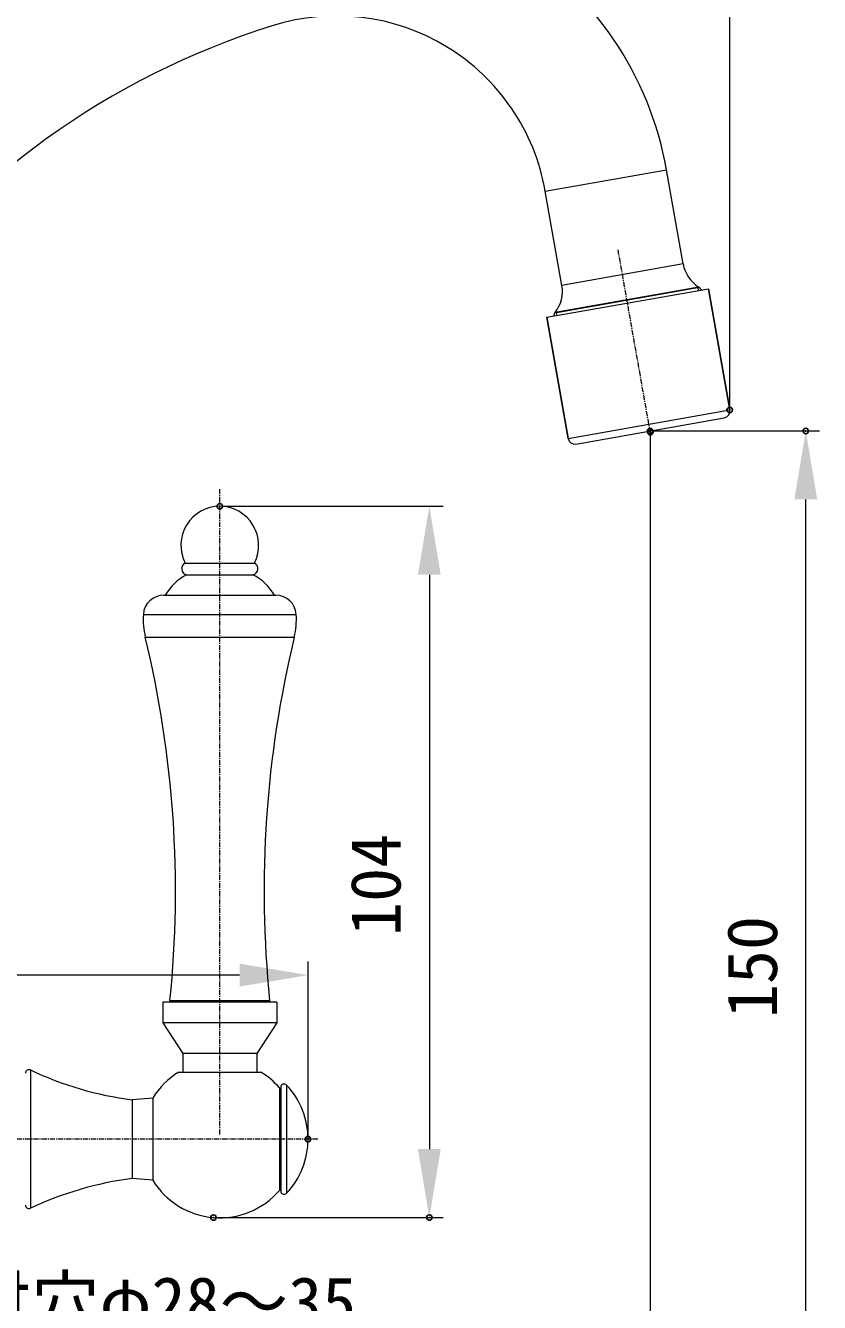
# Model space of a CAD drawing. Units: millimetres, scale not verified. Extents: x -354 to 354, y -245 to 245.
# Drawn here: x -96.6 to 19.4, y -36.9 to 149.8 of the extents above; entities that cross this region are included whole.
import ezdxf
from ezdxf.enums import TextEntityAlignment as Align

# ---------------------------------------------------------------- set-up
doc = ezdxf.new("R2010")
doc.units = ezdxf.units.MM
doc.header["$LTSCALE"] = 2
doc.header["$PDMODE"] = 32
doc.header["$PDSIZE"] = 0.8
doc.linetypes.add('USER3', pattern=[0.6, 0.375, -0.075, 0.075, -0.075])
doc.layers.add('0-0_0', color=7, linetype='Continuous', lineweight=18)
doc.layers.add('1-4_02___PRT_ALL_AXES', color=7, linetype='Continuous', lineweight=18)
doc.layers.add('0-7_DEFPOINTS', color=7, linetype='Continuous')
doc.styles.add('ＭＳ ゴシック', font='')
doc.styles.get('ＭＳ ゴシック').set_extended_font_data('MS Gothic')

# ---------------------------------------------------------------- blocks, each defined once
blk = doc.blocks.new('D52')
at = {"layer": '0-0_0', "color": 3}
blk.add_line((1122.939, 357.97), (1122.939, 449.988), dxfattribs=at)
at = {"layer": '0-7_DEFPOINTS'}
blk.add_point((1122.939, 357.67), dxfattribs=at)
blk = doc.blocks.new('D55')
at = {"layer": '0-0_0', "color": 3}
for p, q in [((1111.33, 354.105), (1111.33, 183.375)), ((965.805, 248.978), (965.805, 183.375)), ((1101.33, 185.375), (975.805, 185.375))]:
    blk.add_line(p, q, dxfattribs=at)
for points in [[(975.805, 187.041), (975.805, 183.708), (965.805, 185.375)], [(1101.33, 187.041), (1101.33, 183.708), (1111.33, 185.375)]]:
    blk.add_solid(points, dxfattribs=at)
at = {"layer": '0-7_DEFPOINTS'}
for p in [(1111.33, 354.405), (965.805, 249.278), (965.805, 185.375)]:
    blk.add_point(p, dxfattribs=at)
at = {"layer": '0-0_0', "style": 'ＭＳ ゴシック'}
blk.add_text('146', height=7.331, dxfattribs=at).set_placement((1026.9, 187.375), align=Align.BOTTOM_LEFT)
blk = doc.blocks.new('D58')
at = {"layer": '0-0_0', "color": 3}
for p, q in [((1048.694, 343.592), (1081.025, 343.592)), ((1079.025, 333.592), (1079.025, 249.622)), ((1047.766, 239.622), (1081.025, 239.622))]:
    blk.add_line(p, q, dxfattribs=at)
for points in [[(1077.358, 333.592), (1080.691, 333.592), (1079.025, 343.592)], [(1077.358, 249.622), (1080.691, 249.622), (1079.025, 239.622)]]:
    blk.add_solid(points, dxfattribs=at)
at = {"layer": '0-7_DEFPOINTS'}
for p in [(1048.394, 343.592), (1047.466, 239.622), (1079.025, 239.622)]:
    blk.add_point(p, dxfattribs=at)
at = {"layer": '0-0_0', "style": 'ＭＳ ゴシック'}
blk.add_text('104', height=7.331, rotation=90, dxfattribs=at).set_placement((1077.025, 280.773), align=Align.BOTTOM_LEFT)
blk = doc.blocks.new('D85')
at = {"layer": '0-0_0', "color": 3}
for p, q in [((1111.595, 354.602), (1136.056, 354.602)), ((1134.056, 214.578), (1134.056, 344.602)), ((989.019, 204.578), (1136.056, 204.578))]:
    blk.add_line(p, q, dxfattribs=at)
for points in [[(1132.389, 344.602), (1135.723, 344.602), (1134.056, 354.602)], [(1132.389, 214.578), (1135.723, 214.578), (1134.056, 204.578)]]:
    blk.add_solid(points, dxfattribs=at)
at = {"layer": '0-7_DEFPOINTS'}
for p in [(1111.295, 354.602), (1134.056, 354.602), (988.719, 204.578)]:
    blk.add_point(p, dxfattribs=at)
at = {"layer": '0-0_0', "style": 'ＭＳ ゴシック'}
blk.add_text('150', height=7.331, rotation=90, dxfattribs=at).set_placement((1132.056, 268.757), align=Align.BOTTOM_LEFT)
blk = doc.blocks.new('D86')
at = {"layer": '0-0_0', "color": 3}
for p, q in [((942.996, 205.796), (942.996, 277.058)), ((1061.294, 251.382), (1061.294, 277.058)), ((1051.294, 275.058), (952.996, 275.058))]:
    blk.add_line(p, q, dxfattribs=at)
for points in [[(952.996, 276.725), (952.996, 273.392), (942.996, 275.058)], [(1051.294, 276.725), (1051.294, 273.392), (1061.294, 275.058)]]:
    blk.add_solid(points, dxfattribs=at)
at = {"layer": '0-7_DEFPOINTS'}
for p in [(942.996, 275.058), (1061.294, 251.082), (942.996, 205.496)]:
    blk.add_point(p, dxfattribs=at)
at = {"layer": '0-0_0', "style": 'ＭＳ ゴシック'}
blk.add_text('118', height=7.331, dxfattribs=at).set_placement((992.145, 277.058), align=Align.BOTTOM_LEFT)

msp = doc.modelspace()

# ---------------------------------------------------------------- linework, layer by layer
at = {"layer": '0-0_0'}
for p, q in [((-20.643, 125.595), (-2.916, 128.72)), ((-0.486, 114.941), (-2.916, 128.72)), ((-18.213, 111.815), (-20.643, 125.595)), ((-0.486, 114.941), (-18.213, 111.815)), ((1.888, 111.501), (-19.267, 107.77)), ((1.802, 111.56), (-19.207, 107.855)), ((6.323, 93.599), (3.197, 111.325)), ((-17.312, 89.431), (-20.438, 107.158)), ((-17.312, 89.431), (6.323, 93.599)), ((-16.154, 88.62), (5.512, 92.44)), ((-95.908, -2.88), (-95.908, -23.095)), ((-74.221, -3.18), (-62.221, -3.18)), ((-59.503, -5.491), (-59.504, -20.487)), ((-81.021, -7.239), (-81.022, -18.737)), ((-78.032, -6.99), (-81.021, -7.239)), ((-78.032, -6.99), (-78.032, -18.987)), ((-59.503, -6.589), (-59.321, -6.589)), ((-78.032, -18.987), (-81.022, -18.737)), ((-59.504, -19.389), (-59.321, -19.389))]:
    msp.add_line(p, q, dxfattribs=at)
at = {"layer": '0-0_0', "color": 1, "linetype": 'USER3'}
for p, q in [((-5.286, 90.333), (-9.992, 117.022)), ((-68.221, -12.307), (-68.221, 82.073)), ((-53.915, -12.989), (-139.78, -12.989))]:
    msp.add_line(p, q, dxfattribs=at)
at = {"layer": '0-0_0', "color": 2}
for p, q in [((1.651, 111.459), (1.72, 111.065)), ((-19.03, 107.812), (-18.961, 107.418))]:
    msp.add_line(p, q, dxfattribs=at)
at = {"layer": '0-0_0'}
for centre, radius, start, end in [((-51.172, 120.211), 49, 10, 107.39767), ((-25.729, 39.011), 134.093, 107.39767, 180), ((-51.172, 120.211), 31, 10, 107.39767), ((-25.729, 39.011), 116.093, 107.39767, 180), ((4.438, 115.809), 5, 190, 238.18969), ((-23.137, 110.947), 5, 321.81031, 10), ((1.275, 110.71), 1, 26.06331, 58.18969), ((-18.421, 107.237), 1, 141.81031, 173.93673), ((5.338, 93.425), 1, 280, 10), ((-16.327, 89.605), 1, 190, 280), ((-96.121, -3.332), 0.5, 64.75337, 179.99698), ((-74.582, 42.345), 50, 244.75336, 262.60124), ((-68.221, -12.991), 11.5, 121.44898, 148.54498), ((-68.221, -12.991), 11.5, 40.69966, 58.55102), ((-74.588, -68.322), 50, 97.39272, 115.23932), ((-68.221, -12.987), 11.5, 211.44898, 319.29429), ((-96.121, -22.643), 0.5, 180.05199, 295.23932)]:
    msp.add_arc(centre, radius, start, end, dxfattribs=at)
at = {"layer": '1-4_02___PRT_ALL_AXES'}
for p, q in [((-20.438, 107.158), (3.197, 111.325)), ((3.197, 111.325), (6.323, 93.599)), ((-20.438, 107.158), (-17.312, 89.431)), ((-73.271, 71.22), (-63.171, 71.22)), ((-73.071, 69.52), (-63.371, 69.52)), ((-76.406, 66.52), (-60.036, 66.52)), ((-79.401, 63.703), (-57.042, 63.703)), ((-79.11, 60.397), (-57.333, 60.397)), ((-76.571, 7.02), (-76.571, 4.02)), ((-59.871, 7.02), (-76.571, 7.02)), ((-75.508, 7.295), (-60.935, 7.295)), ((-59.871, 7.02), (-59.871, 4.02)), ((-59.871, 4.02), (-76.571, 4.02)), ((-59.871, 4.02), (-62.821, -0.48)), ((-62.821, -0.48), (-73.621, -0.48)), ((-62.821, -0.48), (-62.821, -3.18)), ((-59.321, -5.439), (-59.321, -20.539)), ((-58.458, -5.096), (-58.458, -20.883)), ((-59.321, -6.589), (-59.503, -6.589)), ((-59.321, -19.389), (-59.504, -19.389))]:
    msp.add_line(p, q, dxfattribs=at)
msp.add_lwpolyline([(-76.571, 4.02), (-73.621, -0.48), (-73.621, -3.18)], dxfattribs=at)
for centre, radius, start, end in [((-68.199, 73.82), 5.7, 90.22569, 207.13883), ((-68.244, 73.82), 5.7, 332.86117, 89.77431), ((-72.895, 70.403), 0.9, 114.72811, 258.69157), ((-63.548, 70.403), 0.9, 281.30843, 65.27189), ((-69.337, 62.445), 8, 117.82695, 149.37869), ((-67.106, 62.445), 8, 30.62131, 62.17305), ((-76.406, 63.52), 3, 90, 176.50238), ((-60.036, 63.52), 3, 3.49762, 90), ((-68.221, 63.02), 11.2, 176.50238, 193.54653), ((-68.221, 63.02), 11.2, 346.45347, 3.49762), ((-233.2, 23.27), 158.5, 354.21517, 13.54653), ((96.758, 23.27), 158.5, 166.45347, 185.78483), ((-72.796, 7.02), 2.725, 174.21517, 180.00319), ((-63.646, 7.02), 2.725, 359.99681, 5.78483), ((-58.821, -5.439), 0.5, 43.34176, 180), ((-66.821, -12.989), 11.5, 359.99918, 43.34176), ((-66.821, -12.99), 11.5, 316.65824, 0.00082), ((-58.821, -20.539), 0.5, 180, 316.65824)]:
    msp.add_arc(centre, radius, start, end, dxfattribs=at)

# ---------------------------------------------------------------- block references
at = {"layer": '0-0_0'}
for name in ['D52', 'D55', 'D85', 'D58', 'D86']:
    msp.add_blockref(name, (-1116.616, -264.072), dxfattribs=at)

# ---------------------------------------------------------------- texts
at = {"layer": '0-0_0', "style": 'ＭＳ ゴシック'}
msp.add_text('取付穴φ28～35', height=7.331, dxfattribs=at).set_placement((-115.794, -42.65), align=Align.BOTTOM_LEFT)

doc.saveas('drawing.dxf')
